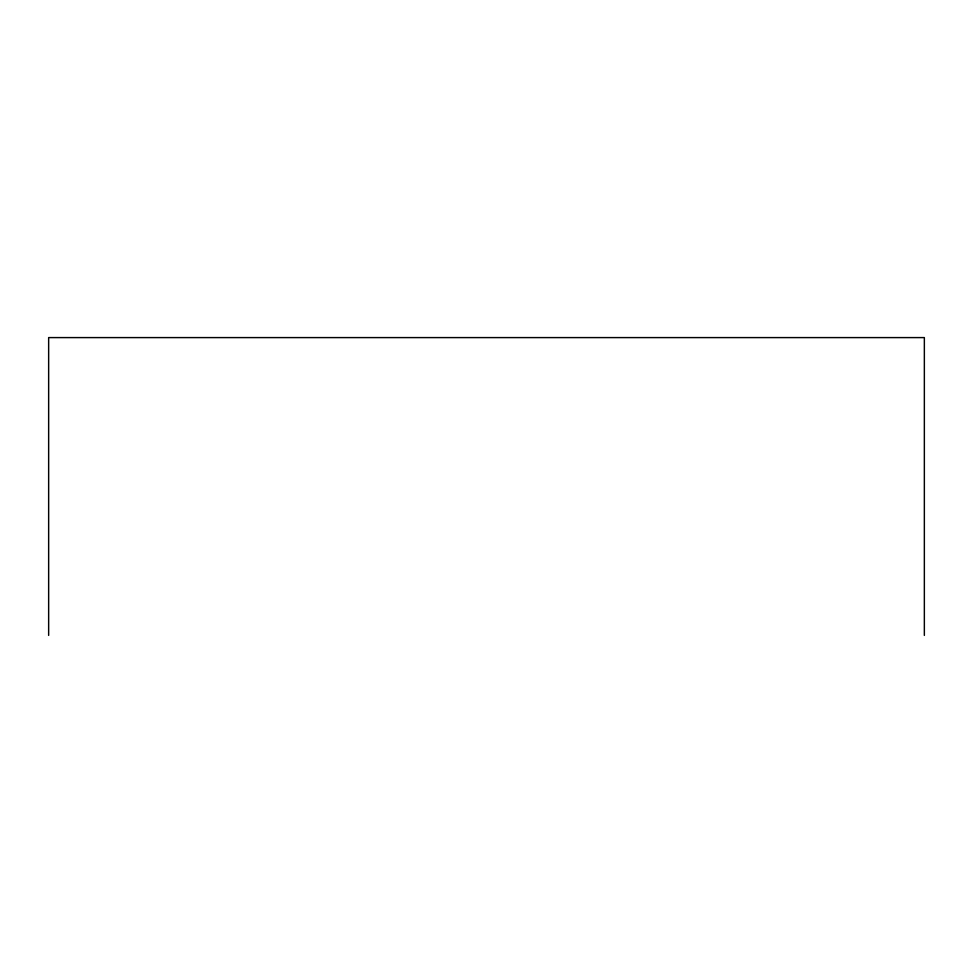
<?xml version="1.0" encoding="UTF-8"?>
<svg xmlns="http://www.w3.org/2000/svg" width="973" height="973" viewBox="0 0 973 973"><rect width="100%" height="100%" fill="white"/><g stroke="black" fill="none" stroke-linecap="round" stroke-linejoin="round"><path stroke-width="1.46" d="M924.35 635.405L924.35 337.595L48.65 337.595L48.65 635.405"/></g></svg>
